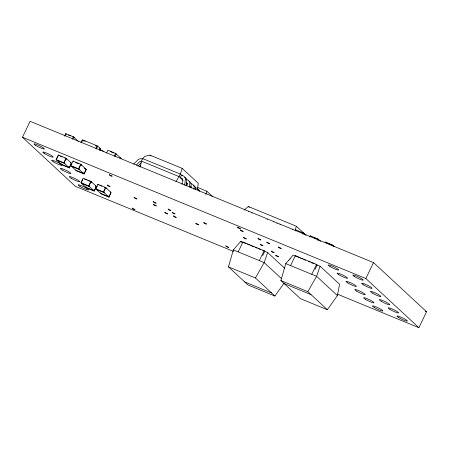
<?xml version="1.0" encoding="UTF-8"?>
<svg xmlns="http://www.w3.org/2000/svg" width="449" height="449" viewBox="0 0 449 449"><rect width="100%" height="100%" fill="white"/><g stroke="black" fill="none" stroke-linecap="round" stroke-linejoin="round"><path stroke-width="0.67" d="M195.562 189.242L195.59 188.883A4.355 3.957 -47.2 0 0 193.687 185.448L193.373 185.297M182.025 184.432L182.642 179.729A1.51 1.369 -47.2 0 0 181.862 178.332L180.24 177.664L181.458 175.127L183.456 175.969A4.355 3.957 -47.2 0 1 185.358 179.404L184.702 184.662A1.499 1.358 -47.2 0 0 184.808 185.224M186.111 185.74L186.75 180.689A4.355 3.957 -47.2 0 0 184.848 177.254M186.795 185.841L187.059 183.826A1.51 1.369 -47.2 0 0 186.284 182.423M189.315 187.205L189.775 183.495A4.355 3.957 -47.2 0 0 187.873 180.06L185.88 179.218M190.791 187.828L191.167 184.786A4.355 3.957 -47.2 0 0 189.265 181.351L188.956 181.205M193.99 189.293L194.198 187.592A4.355 3.957 -47.2 0 0 192.295 184.157L190.859 183.546M197.47 189.22L198.29 183.321L182.182 168.392L149.938 155.124L144.898 156.274L142.664 158.581L141.446 161.118L140.206 167.095M295.425 256.065L293.113 255.111L285.772 263.608L280.872 280.552L300.375 298.63L327.338 309.726L337.401 295.577L339.584 284.284L320.081 266.206L315.905 264.489M284.178 283.016L274.917 296.037L247.955 284.941L228.451 266.863L233.351 249.919L240.692 241.422L243.583 242.612L242.931 242.005L238.166 251.9M295.178 230.258L296.346 226.251L248.263 206.467L244.284 210.059M182.182 168.392L180.33 174.077L175.963 181.811M205.81 194.4L206.837 191.246L197.162 187.261M262.845 250.536L267.66 252.518L264.175 262.603L255.414 277.959L274.917 296.037M320.081 266.206L316.596 276.292L307.834 291.648L327.338 309.726M233.564 251.44L75.466 186.386L22.45 137.248L30.122 121.309L373.534 262.614L426.55 311.752L418.878 327.691L337.238 294.101M64.65 135.946L65.75 133.662L73.473 136.838L78.345 141.356M64.824 136.109L65.677 134.33M56.114 159.597L58.314 155.028L66.037 158.211L71.604 163.369L69.404 167.937L61.681 164.755L56.114 159.597L63.837 162.779L69.404 167.937M56.529 159.255L58.241 155.702M72.379 139.123L73.473 136.838M72.833 138.696L73.406 137.512L73.928 137.995L74.169 137.484L72.884 136.956M61.227 163.604L60.985 164.115L68.708 167.292L68.955 166.787L69.477 167.269L71.183 163.717L70.661 163.234L70.908 162.723M63.837 162.779L66.037 158.211M80.904 142.58L82.279 139.723L97.73 146.082L100.514 148.664L99.689 150.376M81.376 142.799L82.521 140.43L83.969 141.025L84.21 140.52L85.136 141.379M70.83 165.653L73.03 161.084L80.753 164.267L86.32 169.425L84.12 173.993L76.397 170.811L70.83 165.653L78.558 168.835L84.12 173.993M78.558 168.835L80.753 164.267M95.8 145.285L95.553 145.796L97.006 146.391L95.862 148.759M96.355 148.939L97.73 146.082M80.966 182.76L83.166 178.191L90.894 181.374L96.456 186.531L94.262 191.1L86.534 187.918L80.966 182.76L88.694 185.937L94.262 191.1M81.673 181.823L82.812 179.454M81.909 182.9L81.662 183.405L89.39 186.582L89.632 186.077L89.11 185.594L90.821 182.041L91.343 182.524L91.59 182.013L87.723 180.425M100.857 150.707L101.104 150.202M86.085 186.767L85.838 187.272L93.566 190.455L93.807 189.944L94.329 190.432L96.041 186.879L95.519 186.391L95.76 185.886M88.694 185.937L90.894 181.374M106.536 153.092L107.912 150.235L115.634 153.418L121.202 158.576L119.917 158.048M95.688 188.816L97.882 184.247L105.61 187.429L111.178 192.587L108.978 197.156L101.25 193.974L95.688 188.816L103.41 191.992L108.978 197.156M96.103 188.468L97.242 186.099M114.265 156.269L115.634 153.418M115.236 156.347L116.33 154.063L115.045 153.53M100.8 192.823L100.554 193.328L108.282 196.51L108.529 196L109.045 196.488L110.757 192.935L110.235 192.447L110.482 191.942M103.41 191.992L105.61 187.429M120.265 158.435L120.506 157.93M259.354 260.616L264.119 250.722L242.931 242.005M262.687 255.655L264.77 251.328L264.119 250.722M295.105 230.954L295.655 229.809L303.378 232.986L305.466 234.922M302.828 234.131L303.378 232.986M303.833 234.142L304.074 233.632L301.498 232.576M290.587 265.589L295.352 255.7L316.539 264.416L317.19 265.017L315.108 269.349M309.821 237.01L310.371 235.865L318.1 239.042L320.648 241.41M317.55 240.187L318.1 239.042M318.79 239.687L318.549 240.198L318.027 239.715M311.774 274.311L316.539 264.416M418.878 327.691L365.862 278.548L373.534 262.614M136.49 165.024L139.375 161.966A1.51 1.369 -47.2 0 1 141.02 161.561M137.882 166.31L140.767 163.256A1.51 1.369 -47.2 0 1 141.267 162.897M139.566 166.775L140.526 165.76M290.323 259.006L290.026 259.14M288.612 260.583L288.309 260.712M142.181 158.997L141.856 158.884A4.355 3.957 -47.2 0 0 137.821 159.878L134.032 163.846A1.499 1.358 -47.2 0 1 133.65 164.098M142.664 158.581L180.33 174.077L182.154 175.767M141.446 161.118L179.106 176.614L183.141 180.352M181.632 178.949L182.715 179.398M110.538 151.678L113.76 153.002M187.671 183.714L186.049 183.046L187.373 184.275M68.377 135.104L70.308 135.895M99.229 148.131L100.514 148.664M195.276 187.643L196.713 188.249A4.355 3.957 -47.2 0 1 198.553 190.842M325.087 241.921L332.816 245.098L334.438 246.608M313.643 237.572L317.505 239.16M326.429 242.83L333.512 245.743L333.265 246.254L332.743 245.771M99.813 149.674L103.034 150.999L103.96 151.857M190.466 187.143L191.549 187.587M22.45 137.248L365.862 278.548M60.295 156.207L62.226 156.998M64.802 158.059L66.733 158.856L66.491 159.361L65.969 158.879L64.258 162.431L64.779 162.914L64.533 163.425L56.81 160.242M75.657 162.527L78.233 163.588M80.163 164.379L81.449 164.912L81.207 165.417L80.685 164.935L78.973 168.487L79.495 168.97L79.254 169.481L71.526 166.298M84.339 168.252L85.624 168.779L85.383 169.29L85.905 169.773L84.193 173.325L83.671 172.843L83.424 173.348L75.701 170.171M85.035 168.897L86.32 169.425M299.214 257.619L295.352 255.7M300.499 258.153L302.424 258.944M303.709 259.471L305.634 260.263M308.199 261.318L310.13 262.115M311.41 262.643L313.98 263.698M425.254 311.219L426.55 311.752M244.222 242.875L246.147 243.667M247.433 244.194L249.358 244.986M250.643 245.513L253.853 246.838M255.139 247.365L257.064 248.157M258.349 248.684L260.274 249.481M84.507 179.1L86.438 179.897M99.869 185.42L101.8 186.217M104.376 187.278L106.306 188.069L106.059 188.58L105.537 188.097L103.831 191.65L104.353 192.133L104.106 192.638L96.383 189.461M285.772 263.608L316.596 276.292L337.401 295.577M233.351 249.919L264.175 262.603L281.512 278.672M280.872 280.552L307.834 291.648M284.116 283.566L311.084 294.662M228.451 266.863L255.414 277.959M244.705 281.933L271.667 293.023M197.796 189.394L198.104 189.54A4.355 3.957 -47.2 0 1 199.71 191.336M280.142 224.629L280.053 224.562A3.828 1.515 -67.6 0 0 279.94 224.506M273.862 222.047L273.772 221.98A3.828 1.515 -67.6 0 0 273.66 221.924M248.757 211.715L248.662 211.647A3.828 1.515 -67.6 0 0 248.555 211.591M310.371 235.865L311.067 236.511M296.346 226.251L306.095 235.287M295.655 229.809L296.351 230.455M248.263 206.467L249.29 207.421M206.837 191.246L212.877 196.842M267.66 252.518L284.593 268.216M149.938 155.124L150.943 156.056M240.692 241.422L241.719 242.37M65.75 133.662L66.446 134.307M73.03 161.084L73.726 161.73M97.882 184.247L98.578 184.893M58.314 155.028L59.01 155.674M251.681 212.949A3.828 1.515 -67.6 0 1 252.046 213.039M266.992 219.325A3.828 1.515 -67.6 0 1 267.385 219.342M276.792 223.282A3.828 1.515 -67.6 0 1 277.151 223.372M292.103 229.658A3.828 1.515 -67.6 0 1 292.495 229.675M190.702 186.52A1.51 1.369 -47.2 0 1 191.476 187.923M109.343 174.7C109.348 175.997 115.747 177.484 109.343 174.7M107.283 185.061C107.289 186.357 113.692 187.839 107.283 185.061M134.122 197.42C134.128 198.722 140.526 200.203 134.122 197.42M153.3 201.668C153.305 202.97 159.709 204.452 153.3 201.668M153.519 204.402C153.524 205.698 159.928 207.185 153.519 204.402M168.134 209.094C168.134 210.39 174.538 211.877 168.134 209.094M172.208 212.366C172.214 213.662 178.612 215.144 172.208 212.366M132.197 208.151C132.202 209.453 138.606 210.935 132.197 208.151M164.878 212.399C164.884 213.702 171.288 215.183 164.878 212.399M173.466 215.935C173.471 217.232 179.869 218.714 173.466 215.935M203.767 222.524C203.773 223.827 210.171 225.308 203.767 222.524M237.594 227.2C237.594 228.496 243.998 229.983 237.594 227.2M195.848 223.276C195.854 224.573 202.252 226.055 195.848 223.276M240.434 229.961C240.44 231.263 246.838 232.745 240.434 229.961M258.029 238.436C258.035 239.732 264.433 241.214 258.029 238.436M243.538 237.386C243.538 238.683 249.941 240.17 243.538 237.386M266.79 242.129C266.796 243.425 273.194 244.907 266.79 242.129M260.212 244.25C260.218 245.547 266.616 247.034 260.212 244.25M278.498 247.034C278.503 248.336 284.902 249.818 278.498 247.034M271.342 251.154C271.348 252.45 277.751 253.932 271.342 251.154M225.875 245.923C225.875 247.219 232.279 248.707 225.875 245.923M275.759 255.245C275.765 256.547 282.168 258.029 275.759 255.245M381.162 301.24A5.775 0.775 25.7 0 0 389.659 304.736A5.775 0.775 25.7 0 0 382.756 300.533A5.775 0.775 25.7 0 0 381.162 301.24M363.488 284.862A5.775 0.775 25.7 0 0 371.985 288.359A5.775 0.775 25.7 0 0 365.088 284.15A5.775 0.775 25.7 0 0 363.488 284.862M330.122 266.577A5.775 0.775 25.7 0 0 338.619 270.074A5.775 0.775 25.7 0 0 331.721 265.87A5.775 0.775 25.7 0 0 330.122 266.577M354.648 276.668A5.775 0.775 25.7 0 0 363.146 280.165A5.775 0.775 25.7 0 0 356.248 275.961A5.775 0.775 25.7 0 0 354.648 276.668M44.603 153.648A5.775 0.775 25.7 0 0 53.1 157.144A5.775 0.775 25.7 0 0 46.202 152.941A5.775 0.775 25.7 0 0 44.603 153.648M398.83 317.623A5.775 0.775 25.7 0 0 407.327 321.119A5.775 0.775 25.7 0 0 400.429 316.91A5.775 0.775 25.7 0 0 398.83 317.623M389.996 309.428A5.775 0.775 25.7 0 0 398.493 312.925A5.775 0.775 25.7 0 0 391.595 308.721A5.775 0.775 25.7 0 0 389.996 309.428M338.956 274.766A5.775 0.775 25.7 0 0 347.453 278.262A5.775 0.775 25.7 0 0 340.555 274.058A5.775 0.775 25.7 0 0 338.956 274.766M365.469 299.337A5.775 0.775 25.7 0 0 373.961 302.834A5.775 0.775 25.7 0 0 367.063 298.63A5.775 0.775 25.7 0 0 365.469 299.337M79.95 186.408A5.775 0.775 25.7 0 0 88.447 189.905A5.775 0.775 25.7 0 0 81.544 185.701A5.775 0.775 25.7 0 0 79.95 186.408M71.11 178.219A5.775 0.775 25.7 0 0 79.608 181.716A5.775 0.775 25.7 0 0 72.71 177.512A5.775 0.775 25.7 0 0 71.11 178.219M62.276 170.031A5.775 0.775 25.7 0 0 70.774 173.527A5.775 0.775 25.7 0 0 63.876 169.318A5.775 0.775 25.7 0 0 62.276 170.031M53.442 161.836A5.775 0.775 25.7 0 0 61.94 165.333A5.775 0.775 25.7 0 0 55.036 161.129A5.775 0.775 25.7 0 0 53.442 161.836M35.768 145.459A5.775 0.775 25.7 0 0 44.266 148.956A5.775 0.775 25.7 0 0 37.368 144.752A5.775 0.775 25.7 0 0 35.768 145.459M374.303 307.526A5.775 0.775 25.7 0 0 382.801 311.022A5.775 0.775 25.7 0 0 375.903 306.819A5.775 0.775 25.7 0 0 374.303 307.526M356.629 291.148A5.775 0.775 25.7 0 0 365.127 294.645A5.775 0.775 25.7 0 0 358.229 290.436A5.775 0.775 25.7 0 0 356.629 291.148M347.795 282.954A5.775 0.775 25.7 0 0 356.293 286.451A5.775 0.775 25.7 0 0 349.389 282.247A5.775 0.775 25.7 0 0 347.795 282.954M372.322 293.051A5.775 0.775 25.7 0 0 380.819 296.548A5.775 0.775 25.7 0 0 373.922 292.344A5.775 0.775 25.7 0 0 372.322 293.051"/></g></svg>
